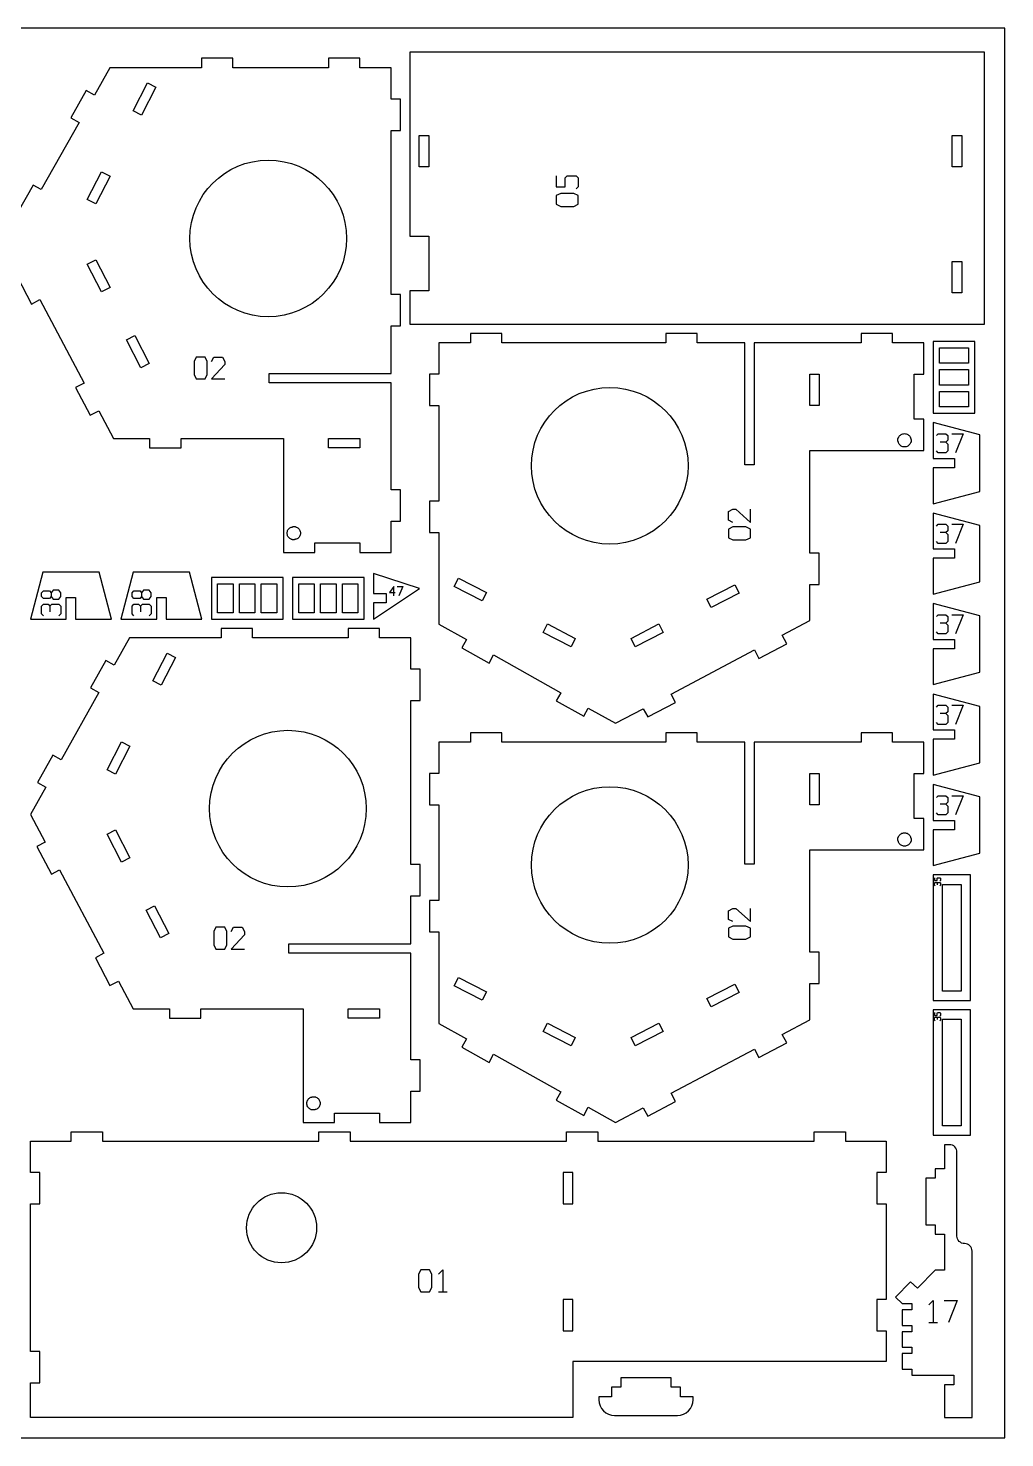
# Model space of a CAD drawing. Header units: millimetres. Extents: x 0 to 600, y 0 to 450.
# Drawn here: x 288.3 to 600, y 0 to 450 of the extents above; entities that cross this region are included whole.
import ezdxf

# ---------------------------------------------------------------- set-up
doc = ezdxf.new("R2010")
doc.units = ezdxf.units.MM
for name, color, linetype in [('CUT', 1, 'Continuous'), ('ENGRAVE', 5, 'Continuous'), ('SHEET', 8, 'Continuous')]:
    doc.layers.add(name, color=color, linetype=linetype)

msp = doc.modelspace()

# ---------------------------------------------------------------- linework, layer by layer
at = {"layer": 'CUT'}
for p, q in [((593.47, 442.32), (410.11, 442.32)), ((410.11, 442.32), (410.11, 383.6)), ((593.47, 355.53), (593.47, 442.32)), ((314.28, 437.39), (309.38, 428.67)), ((343.59, 437.39), (314.28, 437.39)), ((343.59, 440.39), (343.59, 437.39)), ((353.59, 440.39), (343.59, 440.39)), ((353.59, 437.39), (353.59, 440.39)), ((384.11, 437.39), (353.59, 437.39)), ((384.11, 440.39), (384.11, 437.39)), ((394.11, 440.39), (384.11, 440.39)), ((394.11, 437.39), (394.11, 440.39)), ((404.11, 437.39), (394.11, 437.39)), ((404.11, 427.39), (404.11, 437.39)), ((321.76, 423.65), (326.34, 432.54)), ((326.34, 432.54), (329, 431.17)), ((306.77, 430.13), (301.88, 421.41)), ((309.38, 428.67), (306.77, 430.13)), ((329, 431.17), (324.42, 422.27)), ((324.42, 422.27), (321.76, 423.65)), ((407.11, 427.39), (404.11, 427.39)), ((407.11, 417.39), (407.11, 427.39)), ((304.49, 419.94), (292.45, 398.47)), ((301.88, 421.41), (304.49, 419.94)), ((404.11, 365.03), (404.11, 417.39)), ((404.11, 417.39), (407.11, 417.39)), ((413.11, 415.7), (416.11, 415.7)), ((413.11, 405.7), (413.11, 415.7)), ((416.11, 415.7), (416.11, 405.7)), ((583.23, 415.7), (586.23, 415.7)), ((583.23, 405.7), (583.23, 415.7)), ((586.23, 415.7), (586.23, 405.7)), ((416.11, 405.7), (413.11, 405.7)), ((586.23, 405.7), (583.23, 405.7)), ((307.13, 395.26), (311.71, 404.15)), ((314.38, 402.77), (309.8, 393.88)), ((311.71, 404.15), (314.38, 402.77)), ((289.84, 399.94), (284.95, 391.22)), ((292.45, 398.47), (289.84, 399.94)), ((309.8, 393.88), (307.13, 395.26)), ((410.11, 383.6), (416.11, 383.6)), ((416.11, 383.6), (416.11, 366.11)), ((307.13, 374.72), (309.8, 376.1)), ((311.71, 365.83), (307.13, 374.72)), ((309.8, 376.1), (314.38, 367.21)), ((583.23, 375.55), (586.23, 375.55)), ((583.23, 365.55), (583.23, 375.55)), ((586.23, 375.55), (586.23, 365.55)), ((284.69, 370.78), (289.36, 361.94)), ((314.38, 367.21), (311.71, 365.83)), ((407.11, 365.03), (404.11, 365.03)), ((407.11, 355.03), (407.11, 365.03)), ((416.11, 366.11), (410.11, 366.11)), ((410.11, 366.11), (410.11, 355.53)), ((586.23, 365.55), (583.23, 365.55)), ((289.36, 361.94), (292.02, 363.34)), ((292.02, 363.34), (306.1, 336.69)), ((410.11, 355.53), (593.47, 355.53)), ((319.61, 350.5), (322.28, 351.88)), ((322.28, 351.88), (326.85, 342.99)), ((404.11, 339.76), (404.11, 355.03)), ((404.11, 355.03), (407.11, 355.03)), ((439.4, 352.53), (429.4, 352.53)), ((429.4, 352.53), (429.4, 349.53)), ((439.4, 349.53), (439.4, 352.53)), ((501.76, 352.53), (491.75, 352.53)), ((491.75, 352.53), (491.75, 349.53)), ((501.76, 349.53), (501.76, 352.53)), ((564.11, 352.53), (554.11, 352.53)), ((554.11, 352.53), (554.11, 349.53)), ((564.11, 349.53), (564.11, 352.53)), ((324.19, 341.61), (319.61, 350.5)), ((429.4, 349.53), (419.39, 349.53)), ((419.39, 349.53), (419.39, 339.53)), ((491.75, 349.53), (439.4, 349.53)), ((517.02, 349.53), (501.76, 349.53)), ((517.02, 310.59), (517.02, 349.53)), ((554.11, 349.53), (520.02, 349.53)), ((520.02, 349.53), (520.02, 310.59)), ((574.11, 349.53), (564.11, 349.53)), ((574.11, 339.53), (574.11, 349.53)), ((590.4, 349.98), (577.11, 349.98)), ((577.11, 349.98), (577.11, 327.1)), ((579.12, 347.98), (588.4, 347.98)), ((579.12, 343.02), (579.12, 347.98)), ((588.4, 347.98), (588.4, 343.02)), ((590.4, 327.1), (590.4, 349.98)), ((326.85, 342.99), (324.19, 341.61)), ((588.4, 343.02), (579.12, 343.02)), ((365.17, 336.76), (365.17, 339.76)), ((365.17, 339.76), (404.11, 339.76)), ((419.39, 339.53), (416.39, 339.53)), ((416.39, 339.53), (416.39, 329.53)), ((537.79, 339.53), (540.79, 339.53)), ((537.79, 329.53), (537.79, 339.53)), ((540.79, 339.53), (540.79, 329.53)), ((571.11, 339.53), (574.11, 339.53)), ((571.11, 325.17), (571.11, 339.53)), ((579.12, 341.02), (588.4, 341.02)), ((579.12, 336.06), (579.12, 341.02)), ((588.4, 341.02), (588.4, 336.06)), ((306.1, 336.69), (303.41, 335.26)), ((303.41, 335.26), (308.08, 326.42)), ((404.11, 336.76), (365.17, 336.76)), ((404.11, 302.67), (404.11, 336.76)), ((588.4, 336.06), (579.12, 336.06)), ((579.12, 334.06), (588.4, 334.06)), ((579.12, 329.1), (579.12, 334.06)), ((588.4, 334.06), (588.4, 329.1)), ((416.39, 329.53), (419.39, 329.53)), ((419.39, 329.53), (419.39, 299.01)), ((540.79, 329.53), (537.79, 329.53)), ((588.4, 329.1), (579.12, 329.1)), ((308.08, 326.42), (310.77, 327.84)), ((310.77, 327.84), (315.45, 319)), ((574.11, 325.17), (571.11, 325.17)), ((574.11, 315.17), (574.11, 325.17)), ((577.11, 327.1), (590.4, 327.1)), ((592.07, 320.17), (577.11, 324.1)), ((577.11, 324.1), (577.11, 312.65)), ((566.03, 319.26), (566.15, 319.51)), ((566.15, 319.51), (566.31, 319.74)), ((566.31, 319.74), (566.49, 319.95)), ((566.49, 319.95), (566.7, 320.13)), ((566.7, 320.13), (566.93, 320.28)), ((566.93, 320.28), (567.18, 320.41)), ((567.18, 320.41), (567.44, 320.5)), ((567.44, 320.5), (567.71, 320.55)), ((567.71, 320.55), (567.99, 320.57)), ((567.99, 320.57), (568.27, 320.55)), ((568.27, 320.55), (568.54, 320.5)), ((568.54, 320.5), (568.8, 320.41)), ((568.8, 320.41), (569.05, 320.28)), ((569.05, 320.28), (569.28, 320.13)), ((569.28, 320.13), (569.49, 319.95)), ((569.49, 319.95), (569.68, 319.74)), ((569.68, 319.74), (569.83, 319.51)), ((569.83, 319.51), (569.95, 319.26)), ((592.07, 302.14), (592.07, 320.17)), ((315.45, 319), (327.03, 319)), ((327.03, 319), (327.03, 316)), ((327.03, 316), (337.04, 316)), ((337.04, 316), (337.04, 319)), ((337.04, 319), (369.75, 319)), ((369.75, 319), (369.75, 282.67)), ((384.11, 316), (384.11, 319)), ((384.11, 319), (394.11, 319)), ((394.11, 316), (384.11, 316)), ((394.11, 319), (394.11, 316)), ((537.79, 315.17), (574.11, 315.17)), ((537.79, 282.46), (537.79, 315.17)), ((565.87, 318.45), (565.87, 318.72)), ((565.89, 318.72), (565.89, 319)), ((565.89, 318.17), (565.89, 318.45)), ((565.94, 319), (565.94, 319.26)), ((565.94, 317.9), (565.94, 318.17)), ((566.03, 317.63), (566.03, 317.9)), ((566.15, 317.39), (566.03, 317.63)), ((566.31, 317.16), (566.15, 317.39)), ((566.49, 316.95), (566.31, 317.16)), ((566.7, 316.76), (566.49, 316.95)), ((566.93, 316.61), (566.7, 316.76)), ((567.18, 316.49), (566.93, 316.61)), ((567.44, 316.4), (567.18, 316.49)), ((567.71, 316.34), (567.44, 316.4)), ((567.99, 316.32), (567.71, 316.34)), ((568.27, 316.34), (567.99, 316.32)), ((568.54, 316.4), (568.27, 316.34)), ((568.8, 316.49), (568.54, 316.4)), ((569.05, 316.61), (568.8, 316.49)), ((569.28, 316.76), (569.05, 316.61)), ((569.49, 316.95), (569.28, 316.76)), ((569.68, 317.16), (569.49, 316.95)), ((569.83, 317.39), (569.68, 317.16)), ((569.95, 317.63), (569.83, 317.39)), ((569.95, 319.26), (569.95, 319)), ((570.04, 319), (570.04, 318.72)), ((570.04, 317.9), (570.04, 317.63)), ((570.1, 318.72), (570.1, 318.45)), ((570.1, 318.17), (570.1, 317.9)), ((570.11, 318.45), (570.11, 318.17)), ((520.02, 310.59), (517.02, 310.59)), ((577.11, 312.65), (583.98, 312.65)), ((583.98, 312.65), (583.98, 309.65)), ((577.11, 309.65), (577.11, 298.21)), ((583.98, 309.65), (577.11, 309.65)), ((407.11, 302.67), (404.11, 302.67)), ((407.11, 292.67), (407.11, 302.67)), ((577.11, 298.21), (592.07, 302.14)), ((419.39, 299.01), (416.39, 299.01)), ((416.39, 299.01), (416.39, 289.01)), ((404.11, 282.67), (404.11, 292.67)), ((404.11, 292.67), (407.11, 292.67)), ((592.07, 291.28), (577.11, 295.21)), ((577.11, 295.21), (577.11, 283.77)), ((370.9, 288.79), (370.92, 289.07)), ((370.92, 288.52), (370.9, 288.79)), ((370.92, 289.07), (370.98, 289.34)), ((370.98, 288.24), (370.92, 288.52)), ((370.98, 289.34), (371.07, 289.61)), ((371.07, 287.98), (370.98, 288.24)), ((371.07, 289.61), (371.19, 289.85)), ((371.19, 289.85), (371.34, 290.08)), ((371.34, 290.08), (371.53, 290.29)), ((371.53, 290.29), (371.74, 290.48)), ((371.74, 290.48), (371.97, 290.63)), ((371.97, 290.63), (372.21, 290.75)), ((372.21, 290.75), (372.48, 290.75)), ((372.48, 290.84), (372.75, 290.84)), ((372.75, 290.9), (373.03, 290.9)), ((373.03, 290.92), (373.3, 290.92)), ((373.3, 290.9), (373.58, 290.9)), ((373.58, 290.84), (373.84, 290.84)), ((373.84, 290.75), (374.09, 290.63)), ((374.09, 290.63), (374.32, 290.48)), ((374.32, 290.48), (374.53, 290.29)), ((374.53, 290.29), (374.71, 290.08)), ((374.71, 290.08), (374.86, 289.85)), ((374.86, 289.85), (374.99, 289.61)), ((374.99, 289.61), (375.08, 289.34)), ((375.08, 288.24), (374.99, 287.98)), ((375.08, 289.34), (375.13, 289.07)), ((375.13, 288.52), (375.08, 288.24)), ((375.13, 289.07), (375.15, 288.79)), ((375.15, 288.79), (375.13, 288.52)), ((416.39, 289.01), (419.39, 289.01)), ((419.39, 289.01), (419.39, 259.7)), ((592.07, 273.25), (592.07, 291.28)), ((371.19, 287.73), (371.07, 287.98)), ((371.34, 287.5), (371.19, 287.73)), ((371.53, 287.29), (371.34, 287.5)), ((371.74, 287.11), (371.53, 287.29)), ((371.97, 286.96), (371.74, 287.11)), ((372.21, 286.83), (371.97, 286.96)), ((372.48, 286.74), (372.21, 286.74)), ((372.75, 286.69), (372.48, 286.69)), ((373.03, 286.67), (372.75, 286.67)), ((373.3, 286.69), (373.03, 286.69)), ((373.58, 286.74), (373.3, 286.74)), ((373.84, 286.83), (373.58, 286.83)), ((374.09, 286.96), (373.84, 286.83)), ((374.32, 287.11), (374.09, 286.96)), ((374.53, 287.29), (374.32, 287.11)), ((374.71, 287.5), (374.53, 287.29)), ((374.86, 287.73), (374.71, 287.5)), ((374.99, 287.98), (374.86, 287.73)), ((379.75, 282.67), (379.75, 285.67)), ((379.75, 285.67), (394.11, 285.67)), ((394.11, 285.67), (394.11, 282.67)), ((577.11, 283.77), (583.98, 283.77)), ((583.98, 283.77), (583.98, 280.77)), ((369.75, 282.67), (379.75, 282.67)), ((394.11, 282.67), (404.11, 282.67)), ((540.79, 282.46), (537.79, 282.46)), ((540.79, 272.45), (540.79, 282.46)), ((577.11, 280.77), (577.11, 269.32)), ((583.98, 280.77), (577.11, 280.77)), ((292.88, 276.33), (288.95, 261.37)), ((310.91, 276.33), (292.88, 276.33)), ((314.84, 261.37), (310.91, 276.33)), ((321.77, 276.33), (317.84, 261.37)), ((339.8, 276.33), (321.77, 276.33)), ((343.73, 261.37), (339.8, 276.33)), ((346.73, 274.66), (346.73, 261.37)), ((369.61, 274.66), (346.73, 274.66)), ((369.61, 261.37), (369.61, 274.66)), ((372.61, 274.66), (372.61, 261.37)), ((395.5, 274.66), (372.61, 274.66)), ((395.5, 261.37), (395.5, 274.66)), ((413.2, 271.13), (398.5, 275.94)), ((398.5, 275.94), (398.5, 269.52)), ((348.73, 263.37), (348.73, 272.66)), ((348.73, 272.66), (353.69, 272.66)), ((353.69, 272.66), (353.69, 263.37)), ((355.69, 263.37), (355.69, 272.66)), ((355.69, 272.66), (360.65, 272.66)), ((360.65, 272.66), (360.65, 263.37)), ((362.65, 263.37), (362.65, 272.66)), ((362.65, 272.66), (367.61, 272.66)), ((367.61, 272.66), (367.61, 263.37)), ((374.61, 263.37), (374.61, 272.66)), ((374.61, 272.66), (379.57, 272.66)), ((379.57, 272.66), (379.57, 263.37)), ((381.57, 263.37), (381.57, 272.66)), ((381.57, 272.66), (386.54, 272.66)), ((386.54, 272.66), (386.54, 263.37)), ((388.54, 263.37), (388.54, 272.66)), ((388.54, 272.66), (393.5, 272.66)), ((393.5, 272.66), (393.5, 263.37)), ((398.5, 261.37), (413.2, 271.13)), ((424.24, 271.76), (425.62, 274.42)), ((433.14, 267.18), (424.24, 271.76)), ((425.62, 274.42), (434.51, 269.84)), ((504.91, 267.7), (513.8, 272.27)), ((513.8, 272.27), (515.17, 269.61)), ((537.79, 272.45), (540.79, 272.45)), ((537.79, 260.87), (537.79, 272.45)), ((577.11, 269.32), (592.07, 273.25)), ((300.4, 268.24), (303.4, 268.24)), ((300.4, 261.37), (300.4, 268.24)), ((303.4, 268.24), (303.4, 261.37)), ((329.28, 268.24), (332.28, 268.24)), ((329.28, 261.37), (329.28, 268.24)), ((332.28, 268.24), (332.28, 261.37)), ((398.5, 269.52), (402.5, 269.52)), ((398.5, 266.52), (398.5, 261.37)), ((402.5, 266.52), (398.5, 266.52)), ((402.5, 269.52), (402.5, 266.52)), ((434.51, 269.84), (433.14, 267.18)), ((506.28, 265.03), (504.91, 267.7)), ((515.17, 269.61), (506.28, 265.03)), ((592.07, 262.4), (577.11, 266.32)), ((577.11, 266.32), (577.11, 254.88)), ((288.95, 261.37), (300.4, 261.37)), ((303.4, 261.37), (314.84, 261.37)), ((317.84, 261.37), (329.28, 261.37)), ((332.28, 261.37), (343.73, 261.37)), ((346.73, 261.37), (369.61, 261.37)), ((353.69, 263.37), (348.73, 263.37)), ((360.65, 263.37), (355.69, 263.37)), ((367.61, 263.37), (362.65, 263.37)), ((372.61, 261.37), (395.5, 261.37)), ((379.57, 263.37), (374.61, 263.37)), ((386.54, 263.37), (381.57, 263.37)), ((393.5, 263.37), (388.54, 263.37)), ((592.07, 244.37), (592.07, 262.4)), ((349.87, 258.37), (349.87, 255.37)), ((359.87, 258.37), (349.87, 258.37)), ((359.87, 255.37), (359.87, 258.37)), ((390.39, 258.37), (390.39, 255.37)), ((400.39, 258.37), (390.39, 258.37)), ((400.39, 255.37), (400.39, 258.37)), ((419.39, 259.7), (428.12, 254.8)), ((452.64, 257.13), (454.01, 259.8)), ((461.53, 252.55), (452.64, 257.13)), ((454.01, 259.8), (462.9, 255.22)), ((480.69, 255.22), (489.58, 259.8)), ((490.95, 257.13), (482.06, 252.55)), ((489.58, 259.8), (490.95, 257.13)), ((528.94, 256.19), (537.79, 260.87)), ((320.56, 255.37), (315.67, 246.65)), ((349.87, 255.37), (320.56, 255.37)), ((390.39, 255.37), (359.87, 255.37)), ((410.39, 255.37), (400.39, 255.37)), ((410.39, 245.37), (410.39, 255.37)), ((428.12, 254.8), (426.65, 252.19)), ((426.65, 252.19), (435.37, 247.3)), ((462.9, 255.22), (461.53, 252.55)), ((482.06, 252.55), (480.69, 255.22)), ((521.52, 248.83), (530.37, 253.5)), ((530.37, 253.5), (528.94, 256.19)), ((577.11, 254.88), (583.98, 254.88)), ((583.98, 254.88), (583.98, 251.88)), ((313.05, 248.12), (308.16, 239.39)), ((315.67, 246.65), (313.05, 248.12)), ((328.04, 241.63), (332.62, 250.52)), ((335.29, 249.15), (330.71, 240.26)), ((332.62, 250.52), (335.29, 249.15)), ((435.37, 247.3), (436.84, 249.91)), ((436.84, 249.91), (458.31, 237.87)), ((493.45, 237.44), (520.1, 251.52)), ((520.1, 251.52), (521.52, 248.83)), ((577.11, 251.88), (577.11, 240.44)), ((583.98, 251.88), (577.11, 251.88)), ((413.39, 245.37), (410.39, 245.37)), ((413.39, 235.37), (413.39, 245.37)), ((577.11, 240.44), (592.07, 244.37)), ((308.16, 239.39), (310.78, 237.92)), ((330.71, 240.26), (328.04, 241.63)), ((310.78, 237.92), (298.74, 216.45)), ((410.39, 183.01), (410.39, 235.37)), ((410.39, 235.37), (413.39, 235.37)), ((458.31, 237.87), (456.84, 235.26)), ((456.84, 235.26), (465.57, 230.36)), ((486, 230.11), (494.85, 234.78)), ((494.85, 234.78), (493.45, 237.44)), ((592.07, 233.51), (577.11, 237.44)), ((577.11, 237.44), (577.11, 226)), ((465.57, 230.36), (467.04, 232.98)), ((467.04, 232.98), (475.76, 228.09)), ((475.76, 228.09), (484.6, 232.76)), ((484.6, 232.76), (486, 230.11)), ((592.07, 215.48), (592.07, 233.51)), ((439.4, 225.09), (429.4, 225.09)), ((429.4, 225.09), (429.4, 222.09)), ((439.4, 222.09), (439.4, 225.09)), ((501.76, 225.09), (491.75, 225.09)), ((491.75, 225.09), (491.75, 222.09)), ((501.76, 222.09), (501.76, 225.09)), ((564.11, 225.09), (554.11, 225.09)), ((554.11, 225.09), (554.11, 222.09)), ((564.11, 222.09), (564.11, 225.09)), ((577.11, 226), (583.98, 226)), ((583.98, 226), (583.98, 223)), ((313.42, 213.24), (318, 222.13)), ((320.67, 220.75), (316.09, 211.86)), ((318, 222.13), (320.67, 220.75)), ((429.4, 222.09), (419.39, 222.09)), ((419.39, 222.09), (419.39, 212.09)), ((491.75, 222.09), (439.4, 222.09)), ((517.02, 222.09), (501.76, 222.09)), ((517.02, 183.15), (517.02, 222.09)), ((554.11, 222.09), (520.02, 222.09)), ((520.02, 222.09), (520.02, 183.15)), ((574.11, 222.09), (564.11, 222.09)), ((574.11, 212.09), (574.11, 222.09)), ((577.11, 223), (577.11, 211.55)), ((583.98, 223), (577.11, 223)), ((296.12, 217.92), (291.23, 209.2)), ((298.74, 216.45), (296.12, 217.92)), ((316.09, 211.86), (313.42, 213.24)), ((419.39, 212.09), (416.39, 212.09)), ((416.39, 212.09), (416.39, 202.09)), ((537.79, 212.09), (540.79, 212.09)), ((537.79, 202.09), (537.79, 212.09)), ((540.79, 212.09), (540.79, 202.09)), ((571.11, 212.09), (574.11, 212.09)), ((571.11, 197.73), (571.11, 212.09)), ((577.11, 211.55), (592.07, 215.48)), ((293.85, 207.73), (288.95, 199.01)), ((291.23, 209.2), (293.85, 207.73)), ((592.07, 204.62), (577.11, 208.55)), ((577.11, 208.55), (577.11, 197.11)), ((592.07, 186.59), (592.07, 204.62)), ((288.95, 199.01), (293.63, 190.16)), ((416.39, 202.09), (419.39, 202.09)), ((419.39, 202.09), (419.39, 171.57)), ((540.79, 202.09), (537.79, 202.09)), ((313.42, 192.7), (316.09, 194.08)), ((316.09, 194.08), (320.67, 185.19)), ((574.11, 197.73), (571.11, 197.73)), ((574.11, 187.73), (574.11, 197.73)), ((577.11, 197.11), (583.98, 197.11)), ((577.11, 194.11), (577.11, 182.67)), ((583.98, 194.11), (577.11, 194.11)), ((583.98, 197.11), (583.98, 194.11)), ((293.63, 190.16), (290.97, 188.76)), ((318, 183.81), (313.42, 192.7)), ((565.87, 191.01), (565.87, 191.28)), ((565.89, 191.28), (565.89, 191.56)), ((565.89, 190.73), (565.89, 191.01)), ((565.94, 191.56), (565.94, 191.82)), ((565.94, 190.46), (565.94, 190.73)), ((566.03, 191.82), (566.15, 192.07)), ((566.03, 190.2), (566.03, 190.46)), ((566.15, 189.95), (566.03, 190.2)), ((566.15, 192.07), (566.31, 192.3)), ((566.31, 189.72), (566.15, 189.95)), ((566.31, 192.3), (566.49, 192.51)), ((566.49, 189.51), (566.31, 189.72)), ((566.49, 192.51), (566.7, 192.69)), ((566.7, 189.32), (566.49, 189.51)), ((566.7, 192.69), (566.93, 192.84)), ((566.93, 189.17), (566.7, 189.32)), ((566.93, 192.84), (567.18, 192.97)), ((567.18, 189.05), (566.93, 189.17)), ((567.18, 192.97), (567.44, 193.06)), ((567.44, 188.96), (567.18, 189.05)), ((567.44, 193.06), (567.71, 193.11)), ((567.71, 193.11), (567.99, 193.13)), ((567.99, 193.13), (568.27, 193.11)), ((568.27, 193.11), (568.54, 193.06)), ((568.54, 193.06), (568.8, 192.97)), ((568.8, 189.05), (568.54, 188.96)), ((568.8, 192.97), (569.05, 192.84)), ((569.05, 189.17), (568.8, 189.05)), ((569.05, 192.84), (569.28, 192.69)), ((569.28, 189.32), (569.05, 189.17)), ((569.28, 192.69), (569.49, 192.51)), ((569.49, 189.51), (569.28, 189.32)), ((569.49, 192.51), (569.68, 192.3)), ((569.68, 189.72), (569.49, 189.51)), ((569.68, 192.3), (569.83, 192.07)), ((569.83, 189.95), (569.68, 189.72)), ((569.83, 192.07), (569.95, 191.82)), ((569.95, 190.2), (569.83, 189.95)), ((569.95, 191.82), (569.95, 191.56)), ((570.04, 191.56), (570.04, 191.28)), ((570.04, 190.46), (570.04, 190.2)), ((570.1, 191.28), (570.1, 191.01)), ((570.1, 190.73), (570.1, 190.46)), ((570.11, 191.01), (570.11, 190.73)), ((290.97, 188.76), (295.65, 179.92)), ((320.67, 185.19), (318, 183.81)), ((537.79, 187.73), (574.11, 187.73)), ((537.79, 155.02), (537.79, 187.73)), ((567.71, 188.9), (567.44, 188.96)), ((567.99, 188.89), (567.71, 188.9)), ((568.27, 188.9), (567.99, 188.89)), ((568.54, 188.96), (568.27, 188.9)), ((577.11, 182.67), (592.07, 186.59)), ((295.65, 179.92), (298.3, 181.32)), ((298.3, 181.32), (312.38, 154.67)), ((413.39, 183.01), (410.39, 183.01)), ((413.39, 173.01), (413.39, 183.01)), ((520.02, 183.15), (517.02, 183.15)), ((589.08, 179.67), (577.11, 179.67)), ((577.11, 179.67), (577.11, 139.62)), ((580.12, 176.67), (586.08, 176.67)), ((580.12, 142.62), (580.12, 176.67)), ((586.08, 176.67), (586.08, 142.62)), ((589.08, 139.62), (589.08, 179.67)), ((410.39, 157.74), (410.39, 173.01)), ((410.39, 173.01), (413.39, 173.01)), ((419.39, 171.57), (416.39, 171.57)), ((416.39, 171.57), (416.39, 161.57)), ((325.89, 168.48), (328.56, 169.86)), ((330.47, 159.59), (325.89, 168.48)), ((328.56, 169.86), (333.14, 160.97)), ((333.14, 160.97), (330.47, 159.59)), ((371.46, 154.74), (371.46, 157.74)), ((371.46, 157.74), (410.39, 157.74)), ((416.39, 161.57), (419.39, 161.57)), ((419.39, 161.57), (419.39, 132.26)), ((312.38, 154.67), (309.69, 153.24)), ((309.69, 153.24), (314.36, 144.4)), ((410.39, 154.74), (371.46, 154.74)), ((410.39, 120.66), (410.39, 154.74)), ((540.79, 155.02), (537.79, 155.02)), ((540.79, 145.01), (540.79, 155.02)), ((314.36, 144.4), (317.06, 145.82)), ((317.06, 145.82), (321.73, 136.98)), ((424.24, 144.32), (425.62, 146.98)), ((433.14, 139.74), (424.24, 144.32)), ((425.62, 146.98), (434.51, 142.41)), ((504.91, 140.26), (513.8, 144.84)), ((513.8, 144.84), (515.17, 142.17)), ((537.79, 145.01), (540.79, 145.01)), ((537.79, 133.43), (537.79, 145.01)), ((434.51, 142.41), (433.14, 139.74)), ((506.28, 137.59), (504.91, 140.26)), ((515.17, 142.17), (506.28, 137.59)), ((577.11, 139.62), (589.08, 139.62)), ((586.08, 142.62), (580.12, 142.62)), ((321.73, 136.98), (333.32, 136.98)), ((333.32, 136.98), (333.32, 133.98)), ((343.32, 133.98), (343.32, 136.98)), ((343.32, 136.98), (376.03, 136.98)), ((376.03, 136.98), (376.03, 100.65)), ((390.39, 133.98), (390.39, 136.98)), ((390.39, 136.98), (400.39, 136.98)), ((400.39, 136.98), (400.39, 133.98)), ((589.08, 136.62), (577.11, 136.62)), ((577.11, 136.62), (577.11, 96.58)), ((589.08, 96.58), (589.08, 136.62)), ((333.32, 133.98), (343.32, 133.98)), ((400.39, 133.98), (390.39, 133.98)), ((419.39, 132.26), (428.12, 127.36)), ((452.64, 129.69), (454.01, 132.36)), ((454.01, 132.36), (462.9, 127.78)), ((480.69, 127.78), (489.58, 132.36)), ((489.58, 132.36), (490.95, 129.69)), ((528.94, 128.75), (537.79, 133.43)), ((580.12, 133.62), (586.08, 133.62)), ((580.12, 99.58), (580.12, 133.62)), ((586.08, 133.62), (586.08, 99.58)), ((428.12, 127.36), (426.65, 124.75)), ((461.53, 125.12), (452.64, 129.69)), ((462.9, 127.78), (461.53, 125.12)), ((482.06, 125.12), (480.69, 127.78)), ((490.95, 129.69), (482.06, 125.12)), ((521.52, 121.39), (530.37, 126.06)), ((530.37, 126.06), (528.94, 128.75)), ((426.65, 124.75), (435.37, 119.86)), ((435.37, 119.86), (436.84, 122.47)), ((436.84, 122.47), (458.31, 110.44)), ((493.45, 110), (520.1, 124.08)), ((520.1, 124.08), (521.52, 121.39)), ((413.39, 120.66), (410.39, 120.66)), ((413.39, 110.65), (413.39, 120.66)), ((377.47, 107.84), (377.63, 108.07)), ((377.63, 108.07), (377.81, 108.27)), ((377.81, 108.27), (378.02, 108.46)), ((378.02, 108.46), (378.25, 108.61)), ((378.25, 108.61), (378.5, 108.73)), ((378.5, 108.73), (378.76, 108.73)), ((378.76, 108.82), (379.03, 108.82)), ((379.03, 108.88), (379.31, 108.88)), ((379.31, 108.9), (379.59, 108.9)), ((379.59, 108.88), (379.86, 108.88)), ((379.86, 108.82), (380.12, 108.82)), ((380.12, 108.73), (380.37, 108.61)), ((380.37, 108.61), (380.6, 108.46)), ((380.6, 108.46), (380.81, 108.27)), ((380.81, 108.27), (380.99, 108.07)), ((380.99, 108.07), (381.15, 107.84)), ((410.39, 100.65), (410.39, 110.65)), ((410.39, 110.65), (413.39, 110.65)), ((458.31, 110.44), (456.84, 107.82)), ((494.85, 107.34), (493.45, 110)), ((377.19, 106.77), (377.21, 107.05)), ((377.21, 106.5), (377.19, 106.77)), ((377.21, 107.05), (377.26, 107.32)), ((377.26, 106.22), (377.21, 106.5)), ((377.26, 107.32), (377.35, 107.59)), ((377.35, 105.96), (377.26, 106.22)), ((377.35, 107.59), (377.47, 107.84)), ((377.47, 105.71), (377.35, 105.96)), ((377.63, 105.48), (377.47, 105.71)), ((377.81, 105.27), (377.63, 105.48)), ((378.02, 105.09), (377.81, 105.27)), ((378.25, 104.94), (378.02, 105.09)), ((378.5, 104.81), (378.25, 104.94)), ((378.76, 104.72), (378.5, 104.72)), ((379.03, 104.67), (378.76, 104.67)), ((379.31, 104.65), (379.03, 104.65)), ((379.59, 104.67), (379.31, 104.67)), ((379.86, 104.72), (379.59, 104.72)), ((380.12, 104.81), (379.86, 104.81)), ((380.37, 104.94), (380.12, 104.81)), ((380.6, 105.09), (380.37, 104.94)), ((380.81, 105.27), (380.6, 105.09)), ((380.99, 105.48), (380.81, 105.27)), ((381.15, 105.71), (380.99, 105.48)), ((381.15, 107.84), (381.27, 107.59)), ((381.27, 105.96), (381.15, 105.71)), ((381.27, 107.59), (381.36, 107.32)), ((381.36, 106.22), (381.27, 105.96)), ((381.36, 107.32), (381.41, 107.05)), ((381.41, 106.5), (381.36, 106.22)), ((381.41, 107.05), (381.43, 106.77)), ((381.43, 106.77), (381.41, 106.5)), ((386.04, 100.65), (386.04, 103.65)), ((386.04, 103.65), (400.39, 103.65)), ((400.39, 103.65), (400.39, 100.65)), ((456.84, 107.82), (465.57, 102.93)), ((465.57, 102.93), (467.04, 105.54)), ((467.04, 105.54), (475.76, 100.65)), ((475.76, 100.65), (484.6, 105.32)), ((484.6, 105.32), (486, 102.67)), ((486, 102.67), (494.85, 107.34)), ((376.03, 100.65), (386.04, 100.65)), ((400.39, 100.65), (410.39, 100.65)), ((586.08, 99.58), (580.12, 99.58)), ((288.95, 84.65), (288.95, 94.65)), ((288.95, 94.65), (301.96, 94.65)), ((301.96, 94.65), (301.96, 97.65)), ((301.96, 97.65), (311.96, 97.65)), ((311.96, 97.65), (311.96, 94.65)), ((311.96, 94.65), (381.01, 94.65)), ((381.01, 94.65), (381.01, 97.65)), ((381.01, 97.65), (391.01, 97.65)), ((391.01, 97.65), (391.01, 94.65)), ((391.01, 94.65), (460.07, 94.65)), ((460.07, 94.65), (460.07, 97.65)), ((460.07, 97.65), (470.07, 97.65)), ((470.07, 97.65), (470.07, 94.65)), ((470.07, 94.65), (539.12, 94.65)), ((539.12, 94.65), (539.12, 97.65)), ((539.12, 97.65), (549.12, 97.65)), ((549.12, 97.65), (549.12, 94.65)), ((549.12, 94.65), (562.12, 94.65)), ((562.12, 94.65), (562.12, 84.65)), ((577.11, 96.58), (589.08, 96.58)), ((580.74, 93.58), (580.74, 85.88)), ((582.34, 93.58), (580.74, 93.58)), ((582.81, 93.53), (582.34, 93.58)), ((583.26, 93.39), (582.81, 93.53)), ((583.68, 93.17), (583.26, 93.39)), ((584.04, 92.87), (583.68, 93.17)), ((584.34, 92.51), (584.04, 92.87)), ((584.56, 92.09), (584.34, 92.51)), ((584.7, 91.64), (584.56, 92.09)), ((584.74, 91.18), (584.7, 91.64)), ((584.74, 64.4), (584.74, 91.18)), ((577.74, 85.88), (577.74, 82.87)), ((580.74, 85.88), (577.74, 85.88)), ((291.95, 84.65), (288.95, 84.65)), ((291.95, 74.65), (291.95, 84.65)), ((459.07, 84.65), (459.07, 74.65)), ((462.07, 84.65), (459.07, 84.65)), ((462.07, 74.65), (462.07, 84.65)), ((559.12, 84.65), (559.12, 74.65)), ((562.12, 84.65), (559.12, 84.65)), ((574.74, 82.87), (574.74, 68)), ((577.74, 82.87), (574.74, 82.87)), ((288.95, 27.58), (288.95, 74.65)), ((288.95, 74.65), (291.95, 74.65)), ((459.07, 74.65), (462.07, 74.65)), ((559.12, 74.65), (562.12, 74.65)), ((562.12, 74.65), (562.12, 44.13)), ((574.74, 68), (577.74, 68)), ((577.74, 68), (577.74, 65)), ((577.74, 65), (580.74, 65)), ((580.74, 65), (580.74, 53.52)), ((584.79, 63.93), (584.74, 64.4)), ((584.93, 63.48), (584.79, 63.93)), ((585.15, 63.07), (584.93, 63.48)), ((585.45, 62.7), (585.15, 63.07)), ((585.81, 62.41), (585.45, 62.7)), ((586.22, 62.18), (585.81, 62.41)), ((586.68, 62.05), (586.22, 62.18)), ((587.14, 62), (586.68, 62.05)), ((587.15, 62), (587.14, 62)), ((587.62, 61.95), (587.14, 62)), ((588.07, 61.82), (587.62, 61.95)), ((588.49, 61.6), (588.07, 61.82)), ((588.85, 61.3), (588.49, 61.6)), ((589.15, 60.93), (588.85, 61.3)), ((589.37, 60.52), (589.15, 60.93)), ((589.51, 60.07), (589.37, 60.52)), ((589.55, 59.6), (589.51, 60.07)), ((589.55, 6.5), (589.55, 59.6)), ((569.93, 49.84), (565.12, 44.94)), ((572.08, 47.74), (569.93, 49.84)), ((577.74, 53.52), (572.08, 47.74)), ((580.74, 53.52), (577.74, 53.52)), ((459.07, 44.13), (459.07, 34.13)), ((462.07, 44.13), (459.07, 44.13)), ((462.07, 34.13), (462.07, 44.13)), ((559.12, 44.13), (559.12, 34.13)), ((562.12, 44.13), (559.12, 44.13)), ((565.12, 44.94), (567.27, 42.84)), ((567.27, 42.84), (570.27, 42.84)), ((567.27, 40.84), (567.27, 35.88)), ((570.27, 40.84), (567.27, 40.84)), ((570.27, 42.84), (570.27, 40.84)), ((459.07, 34.13), (462.07, 34.13)), ((559.12, 34.13), (562.12, 34.13)), ((562.12, 34.13), (562.12, 24.33)), ((567.27, 35.88), (570.27, 35.88)), ((567.27, 33.88), (567.27, 28.92)), ((570.27, 33.88), (567.27, 33.88)), ((570.27, 35.88), (570.27, 33.88)), ((291.95, 27.58), (288.95, 27.58)), ((291.95, 17.57), (291.95, 27.58)), ((567.27, 28.92), (570.27, 28.92)), ((570.27, 28.92), (570.27, 26.92)), ((462.07, 24.33), (462.07, 6.5)), ((562.12, 24.33), (462.07, 24.33)), ((567.27, 26.92), (567.27, 21.95)), ((570.27, 26.92), (567.27, 26.92)), ((477.41, 19.13), (477.41, 16.13)), ((493.47, 19.13), (477.41, 19.13)), ((493.47, 16.13), (493.47, 19.13)), ((567.27, 21.95), (570.27, 21.95)), ((570.27, 21.95), (570.27, 19.95)), ((570.27, 19.95), (583.74, 19.95)), ((583.74, 19.95), (583.74, 16.95)), ((288.95, 6.5), (288.95, 17.57)), ((288.95, 17.57), (291.95, 17.57)), ((474.41, 16.13), (474.41, 13.13)), ((477.41, 16.13), (474.41, 16.13)), ((496.47, 16.13), (493.47, 16.13)), ((496.47, 13.13), (496.47, 16.13)), ((580.74, 16.95), (580.74, 6.5)), ((583.74, 16.95), (580.74, 16.95)), ((470.41, 13.13), (470.41, 12.13)), ((474.41, 13.13), (470.41, 13.13)), ((470.41, 12.13), (470.5, 11.15)), ((470.5, 11.15), (470.79, 10.21)), ((470.79, 10.21), (471.25, 9.35)), ((471.25, 9.35), (471.87, 8.59)), ((500.48, 13.13), (496.47, 13.13)), ((499.01, 8.59), (499.63, 9.35)), ((499.63, 9.35), (500.09, 10.21)), ((500.09, 10.21), (500.38, 11.15)), ((500.38, 11.15), (500.48, 12.13)), ((500.48, 12.13), (500.48, 13.13)), ((462.07, 6.5), (288.95, 6.5)), ((471.87, 8.59), (472.63, 7.97)), ((472.63, 7.97), (473.5, 7.51)), ((473.5, 7.51), (474.43, 7.22)), ((474.43, 7.22), (475.41, 7.13)), ((475.41, 7.13), (495.47, 7.13)), ((495.47, 7.13), (496.45, 7.22)), ((496.45, 7.22), (497.39, 7.51)), ((497.39, 7.51), (498.25, 7.97)), ((498.25, 7.97), (499.01, 8.59)), ((580.74, 6.5), (589.55, 6.5))]:
    msp.add_line(p, q, dxfattribs=at)
for centre, radius in [((364.88, 382.88), 25), ((473.91, 310.3), 25), ((371.16, 200.86), 25), ((473.91, 182.86), 25), ((369.14, 67.05), 11.18)]:
    msp.add_circle(centre, radius, dxfattribs=at)
at = {"layer": 'ENGRAVE'}
for p, q in [((456.84, 402.88), (456.84, 399.38)), ((459.64, 402.18), (460.34, 402.88)), ((459.64, 399.38), (459.64, 402.18)), ((460.34, 402.88), (463.14, 402.88)), ((463.14, 402.88), (463.84, 402.18)), ((463.84, 402.18), (463.84, 399.38)), ((456.84, 399.38), (459.64, 399.38)), ((458.24, 397.28), (456.84, 396.58)), ((456.84, 396.58), (456.84, 393.78)), ((462.44, 397.28), (458.24, 397.28)), ((463.84, 396.58), (462.44, 397.28)), ((463.84, 399.38), (463.14, 398.68)), ((463.84, 393.78), (463.84, 396.58)), ((456.84, 393.78), (458.24, 393.08)), ((458.24, 393.08), (462.44, 393.08)), ((462.44, 393.08), (463.84, 393.78)), ((341.9, 345.01), (341.2, 343.61)), ((341.2, 343.61), (341.2, 339.41)), ((344.7, 345.01), (341.9, 345.01)), ((345.4, 343.61), (344.7, 345.01)), ((345.4, 339.41), (345.4, 343.61)), ((346.8, 343.61), (347.5, 345.01)), ((351, 342.63), (346.8, 338.01)), ((347.5, 345.01), (350.3, 345.01)), ((350.3, 345.01), (351, 343.61)), ((351, 343.61), (351, 342.63)), ((341.2, 339.41), (341.9, 338.01)), ((341.9, 338.01), (344.7, 338.01)), ((344.7, 338.01), (345.4, 339.41)), ((346.8, 338.01), (351, 338.01)), ((578.15, 319.93), (578.77, 320.54)), ((578.77, 320.54), (581.22, 320.54)), ((581.22, 320.54), (581.83, 319.93)), ((581.83, 319.93), (581.83, 318.46)), ((583.05, 320.54), (586.73, 320.54)), ((586.73, 320.54), (584.28, 314.41)), ((578.77, 314.41), (578.15, 315.03)), ((581.22, 317.84), (579.38, 317.84)), ((581.83, 318.46), (581.22, 317.84)), ((581.22, 317.84), (581.83, 317.23)), ((581.83, 315.03), (581.22, 314.41)), ((581.83, 317.23), (581.83, 315.03)), ((581.22, 314.41), (578.77, 314.41)), ((511.78, 295.72), (513.18, 296.42)), ((511.78, 292.92), (511.78, 295.72)), ((513.18, 292.22), (511.78, 292.92)), ((513.18, 296.42), (514.16, 296.42)), ((514.16, 296.42), (518.78, 292.22)), ((518.78, 292.22), (518.78, 296.42)), ((513.18, 290.82), (511.78, 290.12)), ((511.78, 290.12), (511.78, 287.32)), ((517.38, 290.82), (513.18, 290.82)), ((518.78, 290.12), (517.38, 290.82)), ((518.78, 287.32), (518.78, 290.12)), ((578.15, 291.04), (578.77, 291.65)), ((578.77, 291.65), (581.22, 291.65)), ((581.22, 288.96), (579.38, 288.96)), ((581.22, 291.65), (581.83, 291.04)), ((581.83, 289.57), (581.22, 288.96)), ((581.22, 288.96), (581.83, 288.34)), ((581.83, 291.04), (581.83, 289.57)), ((581.83, 288.34), (581.83, 286.14)), ((583.05, 291.65), (586.73, 291.65)), ((586.73, 291.65), (584.28, 285.53)), ((511.78, 287.32), (513.18, 286.62)), ((513.18, 286.62), (517.38, 286.62)), ((517.38, 286.62), (518.78, 287.32)), ((578.77, 285.53), (578.15, 286.14)), ((581.22, 285.53), (578.77, 285.53)), ((581.83, 286.14), (581.22, 285.53)), ((292.51, 269.76), (293.12, 270.37)), ((293.12, 270.37), (295.08, 270.37)), ((295.08, 270.37), (295.57, 269.76)), ((296.19, 270.56), (295.57, 269.76)), ((298.02, 270.56), (296.19, 270.56)), ((298.64, 269.76), (298.02, 270.56)), ((321.4, 269.76), (322.01, 270.37)), ((322.01, 270.37), (323.97, 270.37)), ((323.97, 270.37), (324.46, 269.76)), ((325.07, 270.56), (324.46, 269.76)), ((326.91, 270.56), (325.07, 270.56)), ((327.52, 269.76), (326.91, 270.56)), ((404.95, 271.76), (403.6, 269.8)), ((404.95, 268.75), (404.95, 271.76)), ((406, 271.76), (407.81, 271.76)), ((407.81, 271.76), (406.6, 268.75)), ((292.51, 268.54), (292.51, 269.76)), ((293.12, 267.92), (292.51, 268.54)), ((292.51, 265.47), (293.12, 266.09)), ((295.08, 267.92), (293.12, 267.92)), ((293.12, 266.09), (294.59, 266.09)), ((294.59, 266.09), (295.21, 265.47)), ((295.57, 268.54), (295.08, 267.92)), ((295.21, 265.47), (295.82, 266.09)), ((295.57, 269.76), (295.57, 268.54)), ((295.57, 268.54), (296.19, 267.74)), ((295.82, 266.09), (298.02, 266.09)), ((296.19, 267.74), (298.02, 267.74)), ((298.02, 267.74), (298.64, 268.54)), ((298.02, 266.09), (298.64, 265.47)), ((298.64, 268.54), (298.64, 269.76)), ((321.4, 268.54), (321.4, 269.76)), ((322.01, 267.92), (321.4, 268.54)), ((321.4, 265.47), (322.01, 266.09)), ((323.97, 267.92), (322.01, 267.92)), ((322.01, 266.09), (323.48, 266.09)), ((323.48, 266.09), (324.09, 265.47)), ((324.46, 268.54), (323.97, 267.92)), ((324.09, 265.47), (324.71, 266.09)), ((324.46, 269.76), (324.46, 268.54)), ((324.46, 268.54), (325.07, 267.74)), ((324.71, 266.09), (326.91, 266.09)), ((325.07, 267.74), (326.91, 267.74)), ((326.91, 267.74), (327.52, 268.54)), ((326.91, 266.09), (327.52, 265.47)), ((327.52, 268.54), (327.52, 269.76)), ((403.6, 269.8), (405.4, 269.8)), ((292.51, 263.02), (292.51, 265.47)), ((293.12, 262.41), (292.51, 263.02)), ((295.21, 265.47), (295.21, 263.64)), ((298.64, 263.02), (298.02, 262.41)), ((298.64, 265.47), (298.64, 263.02)), ((321.4, 263.02), (321.4, 265.47)), ((322.01, 262.41), (321.4, 263.02)), ((324.09, 265.47), (324.09, 263.64)), ((327.52, 263.02), (326.91, 262.41)), ((327.52, 265.47), (327.52, 263.02)), ((578.15, 262.15), (578.77, 262.77)), ((578.77, 262.77), (581.22, 262.77)), ((581.22, 262.77), (581.83, 262.15)), ((581.83, 262.15), (581.83, 260.68)), ((583.05, 262.77), (586.73, 262.77)), ((586.73, 262.77), (584.28, 256.64)), ((578.77, 256.64), (578.15, 257.25)), ((581.22, 256.64), (578.77, 256.64)), ((581.22, 260.07), (579.38, 260.07)), ((581.83, 260.68), (581.22, 260.07)), ((581.22, 260.07), (581.83, 259.46)), ((581.83, 257.25), (581.22, 256.64)), ((581.83, 259.46), (581.83, 257.25)), ((578.15, 233.27), (578.77, 233.88)), ((578.77, 233.88), (581.22, 233.88)), ((581.22, 231.19), (579.38, 231.19)), ((581.22, 233.88), (581.83, 233.27)), ((581.83, 231.8), (581.22, 231.19)), ((581.22, 231.19), (581.83, 230.57)), ((581.83, 233.27), (581.83, 231.8)), ((581.83, 230.57), (581.83, 228.37)), ((583.05, 233.88), (586.73, 233.88)), ((586.73, 233.88), (584.28, 227.76)), ((578.77, 227.76), (578.15, 228.37)), ((581.22, 227.76), (578.77, 227.76)), ((581.83, 228.37), (581.22, 227.76)), ((578.15, 204.38), (578.77, 204.99)), ((578.77, 204.99), (581.22, 204.99)), ((581.22, 204.99), (581.83, 204.38)), ((581.83, 202.91), (581.22, 202.3)), ((581.83, 204.38), (581.83, 202.91)), ((583.05, 204.99), (586.73, 204.99)), ((586.73, 204.99), (584.28, 198.87)), ((578.77, 198.87), (578.15, 199.48)), ((581.22, 198.87), (578.77, 198.87)), ((581.22, 202.3), (579.38, 202.3)), ((581.22, 202.3), (581.83, 201.69)), ((581.83, 199.48), (581.22, 198.87)), ((581.83, 201.69), (581.83, 199.48)), ((577.61, 178.79), (577.61, 177.86)), ((577.61, 177.86), (578.36, 177.86)), ((577.61, 177.12), (577.8, 177.31)), ((577.61, 176.38), (577.61, 177.12)), ((577.8, 176.19), (577.61, 176.38)), ((577.8, 177.31), (578.25, 177.31)), ((578.25, 177.31), (578.43, 177.12)), ((578.36, 178.61), (578.54, 178.79)), ((578.36, 177.86), (578.36, 178.61)), ((578.43, 177.12), (578.62, 177.31)), ((578.43, 177.12), (578.43, 176.57)), ((578.54, 178.79), (579.29, 178.79)), ((578.62, 177.31), (579.29, 177.31)), ((579.29, 178.79), (579.47, 178.61)), ((579.47, 177.86), (579.29, 177.68)), ((579.29, 177.31), (579.47, 177.12)), ((579.47, 176.38), (579.29, 176.19)), ((579.47, 178.61), (579.47, 177.86)), ((579.47, 177.12), (579.47, 176.38)), ((511.78, 168.28), (513.18, 168.98)), ((511.78, 165.48), (511.78, 168.28)), ((513.18, 168.98), (514.16, 168.98)), ((514.16, 168.98), (518.78, 164.78)), ((518.78, 164.78), (518.78, 168.98)), ((348.18, 162.99), (347.48, 161.59)), ((350.98, 162.99), (348.18, 162.99)), ((351.68, 161.59), (350.98, 162.99)), ((353.08, 161.59), (353.78, 162.99)), ((353.78, 162.99), (356.58, 162.99)), ((356.58, 162.99), (357.28, 161.59)), ((513.18, 164.78), (511.78, 165.48)), ((513.18, 163.38), (511.78, 162.68)), ((511.78, 162.68), (511.78, 159.88)), ((517.38, 163.38), (513.18, 163.38)), ((518.78, 162.68), (517.38, 163.38)), ((518.78, 159.88), (518.78, 162.68)), ((347.48, 161.59), (347.48, 157.39)), ((351.68, 157.39), (351.68, 161.59)), ((357.28, 160.61), (353.08, 155.99)), ((357.28, 161.59), (357.28, 160.61)), ((511.78, 159.88), (513.18, 159.18)), ((513.18, 159.18), (517.38, 159.18)), ((517.38, 159.18), (518.78, 159.88)), ((347.48, 157.39), (348.18, 155.99)), ((348.18, 155.99), (350.98, 155.99)), ((350.98, 155.99), (351.68, 157.39)), ((353.08, 155.99), (357.28, 155.99)), ((577.61, 135.75), (577.61, 134.82)), ((578.36, 135.56), (578.54, 135.75)), ((578.36, 134.82), (578.36, 135.56)), ((578.54, 135.75), (579.29, 135.75)), ((579.29, 135.75), (579.47, 135.56)), ((579.47, 135.56), (579.47, 134.82)), ((577.61, 134.82), (578.36, 134.82)), ((577.61, 134.08), (577.8, 134.26)), ((577.61, 133.34), (577.61, 134.08)), ((577.8, 133.15), (577.61, 133.34)), ((577.8, 134.26), (578.25, 134.26)), ((578.25, 134.26), (578.43, 134.08)), ((578.43, 134.08), (578.62, 134.26)), ((578.43, 134.08), (578.43, 133.52)), ((578.62, 134.26), (579.29, 134.26)), ((579.47, 134.82), (579.29, 134.63)), ((579.29, 134.26), (579.47, 134.08)), ((579.47, 133.34), (579.29, 133.15)), ((579.47, 134.08), (579.47, 133.34)), ((413.59, 53.61), (412.89, 52.21)), ((412.89, 52.21), (412.89, 48.01)), ((416.39, 53.61), (413.59, 53.61)), ((417.09, 52.21), (416.39, 53.61)), ((417.09, 48.01), (417.09, 52.21)), ((419.19, 52.21), (420.59, 53.61)), ((420.59, 53.61), (420.59, 46.61)), ((412.89, 48.01), (413.59, 46.61)), ((413.59, 46.61), (416.39, 46.61)), ((416.39, 46.61), (417.09, 48.01)), ((419.19, 46.61), (421.99, 46.61)), ((575.71, 42.42), (577.11, 43.82)), ((577.11, 43.82), (577.11, 36.82)), ((580.61, 43.82), (584.81, 43.82)), ((584.81, 43.82), (582.01, 36.82)), ((575.71, 36.82), (578.51, 36.82))]:
    msp.add_line(p, q, dxfattribs=at)
at = {"layer": 'SHEET'}
for p, q in [((600, 450), (0, 450)), ((600, 0), (600, 450)), ((0, 0), (600, 0))]:
    msp.add_line(p, q, dxfattribs=at)

doc.saveas('drawing.dxf')
